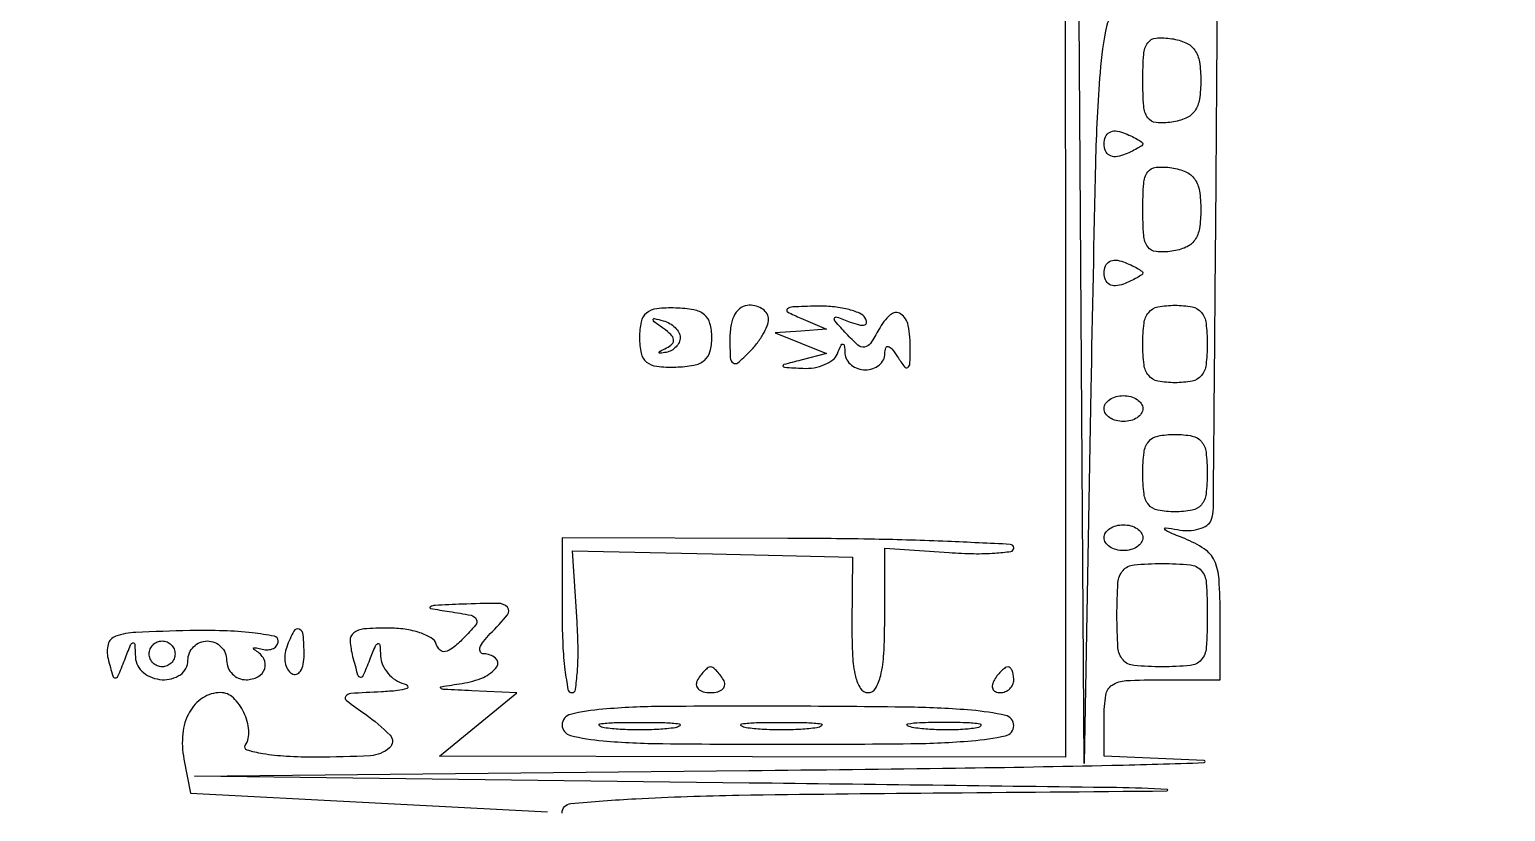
# Model space of a CAD drawing. Extents: x 23 to 255, y 40 to 184.
# Drawn here: x 138.64 to 148.31, y 134.16 to 139.28 of the extents above; entities that cross this region are included whole.
import ezdxf

# ---------------------------------------------------------------- set-up
doc = ezdxf.new("R2010")
doc.units = 0
doc.header["$MEASUREMENT"] = 0

msp = doc.modelspace()

# ---------------------------------------------------------------- linework, layer by layer
for points in [[(207.919475, 175.632891, 0.000007), (191.762556, 175.634099, 0.00002), (173.0434, 175.634494, 0.000013), (151.49745, 175.633531), (95.9364, 175.6296)], [(145.42698, 142.48755), (145.4274, 134.514), (143.37585, 134.517042), (141.3243, 134.520085), (141.5781, 134.728122), (141.8319, 134.93616), (141.5358, 134.949256, -0.001472), (141.355612, 134.957757, -0.151379), (141.332425, 134.966236, -0.658085), (141.334838, 134.975915, -0.003013), (141.47235, 134.997595, 0.063862), (141.611365, 135.037253, 0.133666), (141.698759, 135.106663, 0.397812), (141.691775, 135.162971, 0.174273), (141.614357, 135.1908, -0.262054), (141.592592, 135.203049, -0.216722), (141.589393, 135.229852, -0.08714), (141.611751, 135.272601, -0.032428), (141.656657, 135.323743, 0.020872), (141.770257, 135.447245, 0.383513), (141.768761, 135.496287, 0.206044), (141.708603, 135.521825, 0.00875), (141.47235, 135.516524, 0.002187), (141.295856, 135.508699, 0.117786), (141.263837, 135.499382, 0.703086), (141.26573, 135.48851, 0.005624), (141.388136, 135.468568, -0.011743), (141.530466, 135.443587, -0.228014), (141.565225, 135.417405, -0.305583), (141.560774, 135.379306, -0.018993), (141.479534, 135.291649, -0.025369), (141.410134, 135.228955, -0.120426), (141.362157, 135.206119, -0.24557), (141.327802, 135.215888, -0.123212), (141.302898, 135.255005, 0.181779), (141.270138, 135.295403, 0.052327), (141.195599, 135.329158, 0.045231), (141.096955, 135.352282, 0.03498), (140.98677, 135.36, 0.017867), (140.827394, 135.354303, 0.151833), (140.761488, 135.328526, 0.242534), (140.7382, 135.276479, 0.050199), (140.754233, 135.17418, 0.006108), (140.787098, 135.054499, 0.283665), (140.805078, 135.038154, 0.351305), (140.82446, 135.04851, 0.007853), (140.867267, 135.15303, -0.006461), (140.903725, 135.24276, -0.217953), (140.920313, 135.25799, -0.480234), (140.932634, 135.249884, -0.012904), (140.937654, 135.175853, 0.094426), (140.951038, 135.118741, 0.072061), (140.985343, 135.064309, 0.070445), (141.034623, 135.020745, 0.082094), (141.09165, 134.995317, -0.179079), (141.114269, 134.979508, -0.493508), (141.109231, 134.963806, -0.060679), (141.049333, 134.950273, -0.013227), (140.9436, 134.942376, 0.004084), (140.741809, 134.931011, 0.224368), (140.709379, 134.913047, 0.408411), (140.713646, 134.885187, 0.008569), (140.83785, 134.795344, -0.047461), (140.999613, 134.657999, -0.430197), (140.996249, 134.57504, -0.16697), (140.87082, 134.523943, -0.013993), (140.515607, 134.514, -0.013778), (140.320073, 134.519389, -0.027235), (140.165774, 134.536363, -0.033243), (140.061971, 134.560721, -0.491539), (140.050582, 134.590966, 0.160893), (140.073753, 134.687949, 0.089262), (140.041849, 134.806647, 0.092663), (139.972189, 134.903109, 0.192467), (139.887408, 134.937, 0.145113), (139.771434, 134.902617, 0.123413), (139.684219, 134.80877, 0.101392), (139.640405, 134.667683, 0.072302), (139.647925, 134.501942), (139.690849, 134.278383), (140.861118, 134.21779), (142.031388, 134.157198)], [(142.128, 134.147804, -0.387512), (142.185325, 134.210663, -0.009432), (142.61056, 134.241826, -0.009823), (143.286285, 134.265247, -0.001717), (144.56025, 134.279984, 0.00034), (146.093697, 134.293502, 0.968885), (146.093918, 134.303506, 0.010236), (145.762786, 134.314518, 0.000098), (143.3547, 134.3448), (139.7169, 134.389831), (143.3547, 134.426641, 0.000911), (144.707509, 134.442795, 0.002062), (145.731299, 134.461107, 0.003475), (146.336795, 134.478647, 0.960848), (146.33685, 134.492284), (145.6812, 134.521117), (145.6812, 134.771359, -0.037581), (145.692454, 134.920877, -0.212891), (145.734526, 134.986548, -0.133991), (145.824301, 135.015812, -0.012179), (146.0619, 135.0216), (146.4426, 135.0216), (146.4426, 135.43755, 0.015211), (146.435227, 135.679845, 0.092317), (146.404912, 135.801118, 0.139901), (146.338576, 135.878756, 0.051791), (146.20995, 135.946088, -0.004619), (146.103469, 135.989608, -0.123249), (146.079115, 136.007835, -0.679366), (146.08432, 136.01713, -0.012038), (146.162186, 136.004787, 0.051129), (146.23557, 135.998969, 0.063312), (146.303296, 136.009171, 0.075871), (146.355487, 136.032944, 0.160307), (146.382931, 136.067299, 0.087046), (146.397736, 136.147539, 0.000092), (146.413109, 137.930885, 0.000888), (146.426395, 139.925674, 0.000545)]]:
    msp.add_lwpolyline(points, format="xyb")
for points in [[(146.358, 139.8861, -0.013682), (146.349056, 139.559288, -0.201765), (146.29985, 139.458176, -0.161383), (146.188499, 139.411137, -0.008026), (145.78695, 139.38555, 0.343116), (145.6984, 139.309647, 0.030787), (145.654951, 139.000303, 0.013758), (145.625093, 138.40927, 0.001234), (145.594674, 136.9251), (145.550448, 134.4717), (145.531224, 137.41155), (145.512, 140.3514), (145.935, 140.3514), (146.358, 140.3514)], [(146.3157, 138.94707, -0.037471), (146.306485, 138.824277, -0.115533), (146.275812, 138.747452, -0.139947), (146.218307, 138.700683, -0.066004), (146.12535, 138.674666, -0.058436), (146.022006, 138.67215, -0.221506), (145.967608, 138.703904, -0.134522), (145.941085, 138.779121, -0.017895), (145.935, 138.949085, -0.017668), (145.941023, 139.119478, -0.135633), (145.967467, 139.194166, -0.224095), (146.021739, 139.225239, -0.057695), (146.12535, 139.221489, -0.066255), (146.218065, 139.194451, -0.137932), (146.275639, 139.146912, -0.114285), (146.306413, 139.069608, -0.037839)], [(145.935, 138.5325, -0.247326), (145.928728, 138.520595, -0.019892), (145.897723, 138.501106, -0.023203), (145.856723, 138.480021, -0.015549), (145.8081, 138.459606, -0.074756), (145.756435, 138.448206, -0.14841), (145.715953, 138.457545, -0.165571), (145.690319, 138.4867, -0.098585), (145.6812, 138.5325, -0.098585), (145.690319, 138.5783, -0.165571), (145.715953, 138.607455, -0.14841), (145.756435, 138.616794, -0.074756), (145.8081, 138.605394, -0.015549), (145.856723, 138.584979, -0.023203), (145.897723, 138.563894, -0.019892), (145.928728, 138.544405, -0.247326)], [(146.3157, 138.10107, -0.037471), (146.306485, 137.978277, -0.115533), (146.275812, 137.901452, -0.139947), (146.218307, 137.854683, -0.066004), (146.12535, 137.828666, -0.058436), (146.022006, 137.82615, -0.221506), (145.967608, 137.857904, -0.134522), (145.941085, 137.933121, -0.017895), (145.935, 138.103085, -0.017668), (145.941023, 138.273478, -0.135633), (145.967467, 138.348166, -0.224095), (146.021739, 138.379239, -0.057695), (146.12535, 138.375489, -0.066255), (146.218065, 138.348451, -0.137932), (146.275639, 138.300912, -0.114285), (146.306413, 138.223608, -0.037839)], [(145.935, 137.6865, -0.247326), (145.928728, 137.674595, -0.019892), (145.897723, 137.655106, -0.023203), (145.856723, 137.634021, -0.015549), (145.8081, 137.613606, -0.074756), (145.756435, 137.602206, -0.14841), (145.715953, 137.611545, -0.165571), (145.690319, 137.6407, -0.098585), (145.6812, 137.6865, -0.098585), (145.690319, 137.7323, -0.165571), (145.715953, 137.761455, -0.14841), (145.756435, 137.770794, -0.074756), (145.8081, 137.759394, -0.015549), (145.856723, 137.738979, -0.023203), (145.897723, 137.717894, -0.019892), (145.928728, 137.698405, -0.247326)], [(142.6356, 137.2635, 0.051479), (142.646248, 137.160351, 0.171721), (142.681066, 137.103031, 0.145595), (142.748426, 137.074897, 0.033742), (142.87248, 137.070052, 0.036386), (142.991372, 137.08212, 0.128426), (143.060614, 137.113823, 0.158321), (143.097351, 137.170892, 0.064568), (143.10936, 137.2635, 0.064568), (143.097351, 137.356108, 0.158321), (143.060614, 137.413177, 0.128426), (142.991372, 137.44488, 0.036386), (142.87248, 137.456948, 0.033742), (142.748426, 137.452103, 0.145595), (142.681066, 137.423969, 0.171721), (142.646248, 137.366649, 0.051479)], [(143.2278, 137.257457, 0.011727), (143.230773, 137.130694, 0.229834), (143.24895, 137.097321, 0.34307), (143.280533, 137.098608, 0.020927), (143.3547, 137.166814, 0.032161), (143.403263, 137.222062, 0.032192), (143.444323, 137.283064, 0.03396), (143.472948, 137.340813, 0.098387), (143.4816, 137.384357, 0.138775), (143.471818, 137.418923, 0.100075), (143.444323, 137.448374, 0.085667), (143.4032, 137.468204, 0.069717), (143.3547, 137.475, 0.142149), (143.301839, 137.459662, 0.12005), (143.261288, 137.417593, 0.087552), (143.23601, 137.349074, 0.044719)], [(143.6931, 137.3904), (143.8623, 137.317692), (143.6931, 137.3058), (143.5239, 137.293908), (143.6931, 137.226657), (143.8623, 137.159407), (143.6931, 137.115517, 0.0022), (143.581414, 137.086021, 0.412503), (143.575984, 137.076662, 0.323907), (143.585573, 137.068788, 0.001894), (143.7072, 137.061814, 0.054819), (143.780474, 137.065924, 0.059049), (143.84919, 137.085947, 0.066516), (143.903351, 137.117996, 0.130764), (143.933171, 137.15775, -0.009076), (143.956882, 137.21357, -0.295955), (143.968644, 137.2212, -0.382689), (143.977758, 137.213027, -0.011437), (143.982521, 137.15775, 0.116386), (143.994774, 137.117397, 0.093931), (144.024515, 137.083064, 0.086824), (144.067123, 137.059985, 0.080979), (144.1161, 137.052, 0.081749), (144.164666, 137.059994, 0.09112), (144.206104, 137.083064, 0.099323), (144.234053, 137.117412, 0.118755), (144.244295, 137.15775, -0.066727), (144.249935, 137.196236, -0.405416), (144.265769, 137.205337, -0.167501), (144.290356, 137.189209, -0.021149), (144.3276, 137.1366, 0.018406), (144.37274, 137.072089, 0.381624), (144.394118, 137.067882, 0.250821), (144.408036, 137.090866, 0.011407), (144.410905, 137.18595, 0.0462), (144.397505, 137.34324, 0.209516), (144.347458, 137.417926, 0.339514), (144.279347, 137.411968, 0.082616), (144.205097, 137.317102, -0.02343), (144.149287, 137.225269, -0.214009), (144.110519, 137.201168, -0.218759), (144.067271, 137.214365, -0.024511), (143.991971, 137.288252, -0.005184), (143.917712, 137.370321, -0.26756), (143.913556, 137.390587, -0.418502), (143.928274, 137.397832, -0.007791), (144.017515, 137.365173, 0.028399), (144.076227, 137.34639, 0.129232), (144.111802, 137.34654, 0.345284), (144.123958, 137.36271, 0.134112), (144.115501, 137.391369, 0.157823), (144.07794, 137.423275, 0.038546), (143.999697, 137.448687, 0.035704), (143.900993, 137.465184, 0.029072), (143.793857, 137.469054, 0.005245), (143.640603, 137.464069, 0.156206), (143.60466, 137.45083, 0.547298), (143.606497, 137.431254, 0.017465)], [(146.358, 137.2212, -0.030103), (146.349774, 137.08469, -0.144586), (146.319225, 137.01393, -0.173074), (146.258547, 136.978108, -0.047675), (146.1465, 136.9674, -0.047675), (146.034453, 136.978108, -0.173074), (145.973775, 137.01393, -0.144586), (145.943226, 137.08469, -0.030103), (145.935, 137.2212, -0.030103), (145.943226, 137.35771, -0.144586), (145.973775, 137.42847, -0.173074), (146.034453, 137.464292, -0.047675), (146.1465, 137.475, -0.047675), (146.258547, 137.464292, -0.173074), (146.319225, 137.42847, -0.144586), (146.349774, 137.35771, -0.030103)], [(142.90209, 137.2635, -0.108864), (142.895045, 137.231526, -0.082545), (142.874754, 137.201768, -0.077811), (142.844585, 137.178724, -0.079453), (142.80903, 137.16621, -0.012702), (142.770206, 137.160165, -0.486035), (142.764725, 137.165542, -0.249965), (142.77111, 137.17488, -0.008468), (142.812258, 137.195486, 0.082064), (142.849115, 137.221306, 0.240672), (142.858683, 137.249836, 0.165711), (142.841752, 137.282579, 0.038516), (142.793223, 137.322482, -0.00579), (142.732167, 137.366323, -0.221886), (142.724296, 137.380737, -0.498584), (142.732253, 137.38756, -0.01072), (142.789995, 137.373576, -0.062971), (142.832851, 137.356218, -0.066525), (142.869162, 137.328987, -0.074234), (142.893711, 137.296445, -0.125171)], [(145.935, 136.7982, -0.148195), (145.925223, 136.765937, -0.098894), (145.897723, 136.738451, -0.082425), (145.856614, 136.719919, -0.064853), (145.8081, 136.7136, -0.064853), (145.759586, 136.719919, -0.082425), (145.718477, 136.738451, -0.098894), (145.690977, 136.765937, -0.148195), (145.6812, 136.7982, -0.148195), (145.690977, 136.830463, -0.098894), (145.718477, 136.857949, -0.082425), (145.759586, 136.876481, -0.064853), (145.8081, 136.8828, -0.064853), (145.856614, 136.876481, -0.082425), (145.897723, 136.857949, -0.098894), (145.925223, 136.830463, -0.148195)], [(146.358, 136.3752, -0.030103), (146.349774, 136.23869, -0.144586), (146.319225, 136.16793, -0.173074), (146.258547, 136.132108, -0.047675), (146.1465, 136.1214, -0.047675), (146.034453, 136.132108, -0.173074), (145.973775, 136.16793, -0.144586), (145.943226, 136.23869, -0.030103), (145.935, 136.3752, -0.030103), (145.943226, 136.51171, -0.144586), (145.973775, 136.58247, -0.173074), (146.034453, 136.618292, -0.047675), (146.1465, 136.629, -0.047675), (146.258547, 136.618292, -0.173074), (146.319225, 136.58247, -0.144586), (146.349774, 136.51171, -0.030103)], [(145.935, 135.9522, -0.148195), (145.925223, 135.919937, -0.098894), (145.897723, 135.892451, -0.082425), (145.856614, 135.873919, -0.064853), (145.8081, 135.8676, -0.064853), (145.759586, 135.873919, -0.082425), (145.718477, 135.892451, -0.098894), (145.690977, 135.919937, -0.148195), (145.6812, 135.9522, -0.148195), (145.690977, 135.984463, -0.098894), (145.718477, 136.011949, -0.082425), (145.759586, 136.030481, -0.064853), (145.8081, 136.0368, -0.064853), (145.856614, 136.030481, -0.082425), (145.897723, 136.011949, -0.098894), (145.925223, 135.984463, -0.148195)], [(142.128, 135.444542, 0.011736), (142.132568, 135.249945, 0.019352), (142.146638, 135.086056, 0.014061), (142.166335, 134.957868, 0.361745), (142.19145, 134.936885, 0.373787), (142.215202, 134.957449, 0.016913), (142.227761, 135.073317, 0.02131), (142.232491, 135.22332, 0.012777), (142.22596, 135.401496), (142.19702, 135.866222), (143.11426, 135.845761), (144.0315, 135.8253), (144.027888, 135.38115, 0.014492), (144.032127, 135.177848, 0.046011), (144.051326, 135.043347, 0.082348), (144.08469, 134.964008, 0.257581), (144.133638, 134.937, 0.264922), (144.183112, 134.965192, 0.077128), (144.216965, 135.049715, 0.043381), (144.237165, 135.192757, 0.013398), (144.243, 135.410465), (144.243, 135.88393), (144.666053, 135.854615, 0.013072), (144.828254, 135.847629, 0.021822), (144.964818, 135.851281, 0.01768), (145.069982, 135.862442, 0.373722), (145.089053, 135.884433, 0.399669), (145.066097, 135.90852, 0.001558), (144.654119, 135.927446, 0.006235), (144.176193, 135.941941, 0.003743), (143.6085, 135.947824), (142.128, 135.952083)], [(146.358, 135.4446, -0.01583), (146.351246, 135.231321, -0.165362), (146.318344, 135.151521, -0.192545), (146.245908, 135.114587, -0.022778), (146.0619, 135.1062, -0.022778), (145.877892, 135.114587, -0.192545), (145.805456, 135.151521, -0.165362), (145.772554, 135.231321, -0.01583), (145.7658, 135.4446, -0.01583), (145.772554, 135.657879, -0.165362), (145.805456, 135.737679, -0.192545), (145.877892, 135.774613, -0.022778), (146.0619, 135.783, -0.022778), (146.245908, 135.774613, -0.192545), (146.318344, 135.737679, -0.165362), (146.351246, 135.657879, -0.01583)], [(139.150632, 135.159656, 0.00576), (139.181709, 135.046175, 0.317958), (139.198041, 135.033068, 0.319013), (139.215788, 135.044122, 0.005783), (139.259867, 135.15303, -0.004771), (139.298925, 135.250097, -0.24123), (139.314075, 135.262996, -0.461489), (139.325431, 135.254667, -0.008264), (139.330254, 135.16965, 0.220832), (139.382308, 135.068388, 0.151119), (139.505184, 135.021953, 0.165873), (139.624922, 135.054758, 0.248598), (139.6746, 135.1485, -0.099038), (139.684288, 135.19693, -0.097945), (139.711877, 135.238123, -0.097945), (139.75307, 135.265712, -0.099038), (139.8015, 135.2754, -0.099038), (139.84993, 135.265712, -0.097945), (139.891123, 135.238123, -0.097945), (139.918712, 135.19693, -0.099038), (139.9284, 135.1485, 0.099038), (139.938088, 135.10007, 0.097945), (139.965677, 135.058877, 0.097945), (140.00687, 135.031288, 0.099038), (140.0553, 135.0216, 0.122869), (140.133745, 135.041173, 0.192421), (140.178052, 135.093607, 0.209348), (140.172105, 135.158517, 0.140103), (140.11875, 135.212184, -0.062422), (140.103326, 135.22354, -0.598335), (140.105003, 135.229673, -0.102957), (140.123168, 135.230042, -0.013566), (140.16105, 135.22189, 0.071685), (140.201472, 135.217998, 0.106415), (140.235736, 135.227082, 0.13158), (140.258423, 135.247502, 0.145075), (140.2668, 135.275767, 0.361622), (140.241097, 135.306658, 0.016803), (140.096284, 135.32843, 0.021296), (139.908872, 135.342144, 0.012884), (139.686319, 135.343187, 0.00575), (139.332551, 135.331659, 0.071622), (139.200968, 135.306751, 0.249356), (139.150981, 135.253305, 0.130485)], [(140.321846, 135.235809, 0.066719), (140.309684, 135.184596, 0.072258), (140.311955, 135.133412, 0.081026), (140.327784, 135.090087, 0.126981), (140.355095, 135.061616, 0.214542), (140.385675, 135.057591, 0.177225), (140.412234, 135.077472, 0.099152), (140.430225, 135.122548, 0.045552), (140.436, 135.185807, 0.020503), (140.430669, 135.315754, 0.275668), (140.404088, 135.352989, 0.395517), (140.368817, 135.340496, 0.027681)], [(139.59, 135.1908, -0.099038), (139.583541, 135.158513, -0.097945), (139.565149, 135.131051, -0.097945), (139.537687, 135.112659, -0.099038), (139.5054, 135.1062, -0.099038), (139.473113, 135.112659, -0.097945), (139.445651, 135.131051, -0.097945), (139.427259, 135.158513, -0.099038), (139.4208, 135.1908, -0.099038), (139.427259, 135.223087, -0.097945), (139.445651, 135.250549, -0.097945), (139.473113, 135.268941, -0.099038), (139.5054, 135.2754, -0.099038), (139.537687, 135.268941, -0.097945), (139.565149, 135.250549, -0.097945), (139.583541, 135.223087, -0.099038)], [(143.0163, 135.0216, 0.146489), (143.00767, 134.989503, 0.191582), (143.019583, 134.961851, 0.134005), (143.052286, 134.943172, 0.063222), (143.1009, 134.937, 0.063222), (143.149514, 134.943172, 0.134005), (143.182217, 134.961851, 0.191582), (143.19413, 134.989503, 0.146489), (143.1855, 135.0216, 0.025622), (143.163112, 135.053989, 0.032351), (143.139081, 135.081349, 0.033983), (143.116695, 135.100882, 0.163822), (143.1009, 135.1062, 0.163822), (143.085105, 135.100882, 0.033983), (143.062719, 135.081349, 0.032351), (143.038688, 135.053989, 0.025622)], [(144.9621, 135.0216, 0.082592), (144.948859, 134.989274, 0.161196), (144.951491, 134.961851, 0.182303), (144.969379, 134.943623, 0.108972), (144.999407, 134.937, 0.093332), (145.033607, 134.94344, 0.09642), (145.062682, 134.961851, 0.099167), (145.082142, 134.98932, 0.105053), (145.089, 135.0216, 0.042167), (145.086264, 135.053989, 0.061769), (145.078041, 135.081349, 0.081139), (145.065959, 135.099901, 0.210953), (145.051693, 135.1062, 0.151918), (145.033865, 135.100655, 0.038439), (145.009986, 135.081349, 0.035638), (144.984857, 135.053983, 0.029505)], [(142.128, 134.725442, 0.346394), (142.182435, 134.656295, 0.037892), (142.396014, 134.621562, 0.01881), (142.787784, 134.602801, 0.002559), (143.6085, 134.5986, 0.002667), (144.413766, 134.602895, 0.017987), (144.812409, 134.621501, 0.032837), (145.035508, 134.654822, 0.352861), (145.089, 134.721183, 0.35237), (145.035524, 134.787641, 0.032559), (144.811675, 134.821601, 0.017965), (144.412443, 134.841395, 0.002684), (143.6085, 134.848024, 0.002543), (142.786473, 134.846209, 0.018831), (142.395303, 134.828613, 0.038207), (142.182442, 134.794483, 0.346842)], [(142.86825, 134.707205, -0.023547), (142.762312, 134.696227, -0.014044), (142.6356, 134.692667, -0.014044), (142.508888, 134.696227, -0.023547), (142.40295, 134.707205, -0.124239), (142.37229, 134.720079, -0.664672), (142.375323, 134.732096, -0.03126), (142.468886, 134.740336, -0.006336), (142.6356, 134.742448, -0.006336), (142.802314, 134.740336, -0.03126), (142.895877, 134.732096, -0.664672), (142.89891, 134.720079, -0.124239)], [(143.79885, 134.707205, -0.023547), (143.692912, 134.696227, -0.014044), (143.5662, 134.692667, -0.014044), (143.439488, 134.696227, -0.023547), (143.33355, 134.707205, -0.124239), (143.30289, 134.720079, -0.664672), (143.305923, 134.732096, -0.03126), (143.399486, 134.740336, -0.006336), (143.5662, 134.742448, -0.006336), (143.732914, 134.740336, -0.03126), (143.826477, 134.732096, -0.664672), (143.82951, 134.720079, -0.124239)], [(144.857513, 134.708247, -0.031163), (144.768325, 134.696738, -0.015827), (144.655217, 134.692848, -0.015659), (144.537847, 134.696204, -0.022548), (144.434513, 134.707093, -0.075924), (144.392042, 134.720307, -0.720633), (144.393639, 134.732402, -0.040183), (144.472411, 134.741127, -0.006817), (144.6237, 134.743603, -0.00738), (144.775733, 134.741774, -0.030832), (144.86687, 134.733694, -0.49082), (144.873751, 134.721339, -0.248898)]]:
    msp.add_lwpolyline(points, format="xyb", close=True)

doc.saveas('drawing.dxf')
